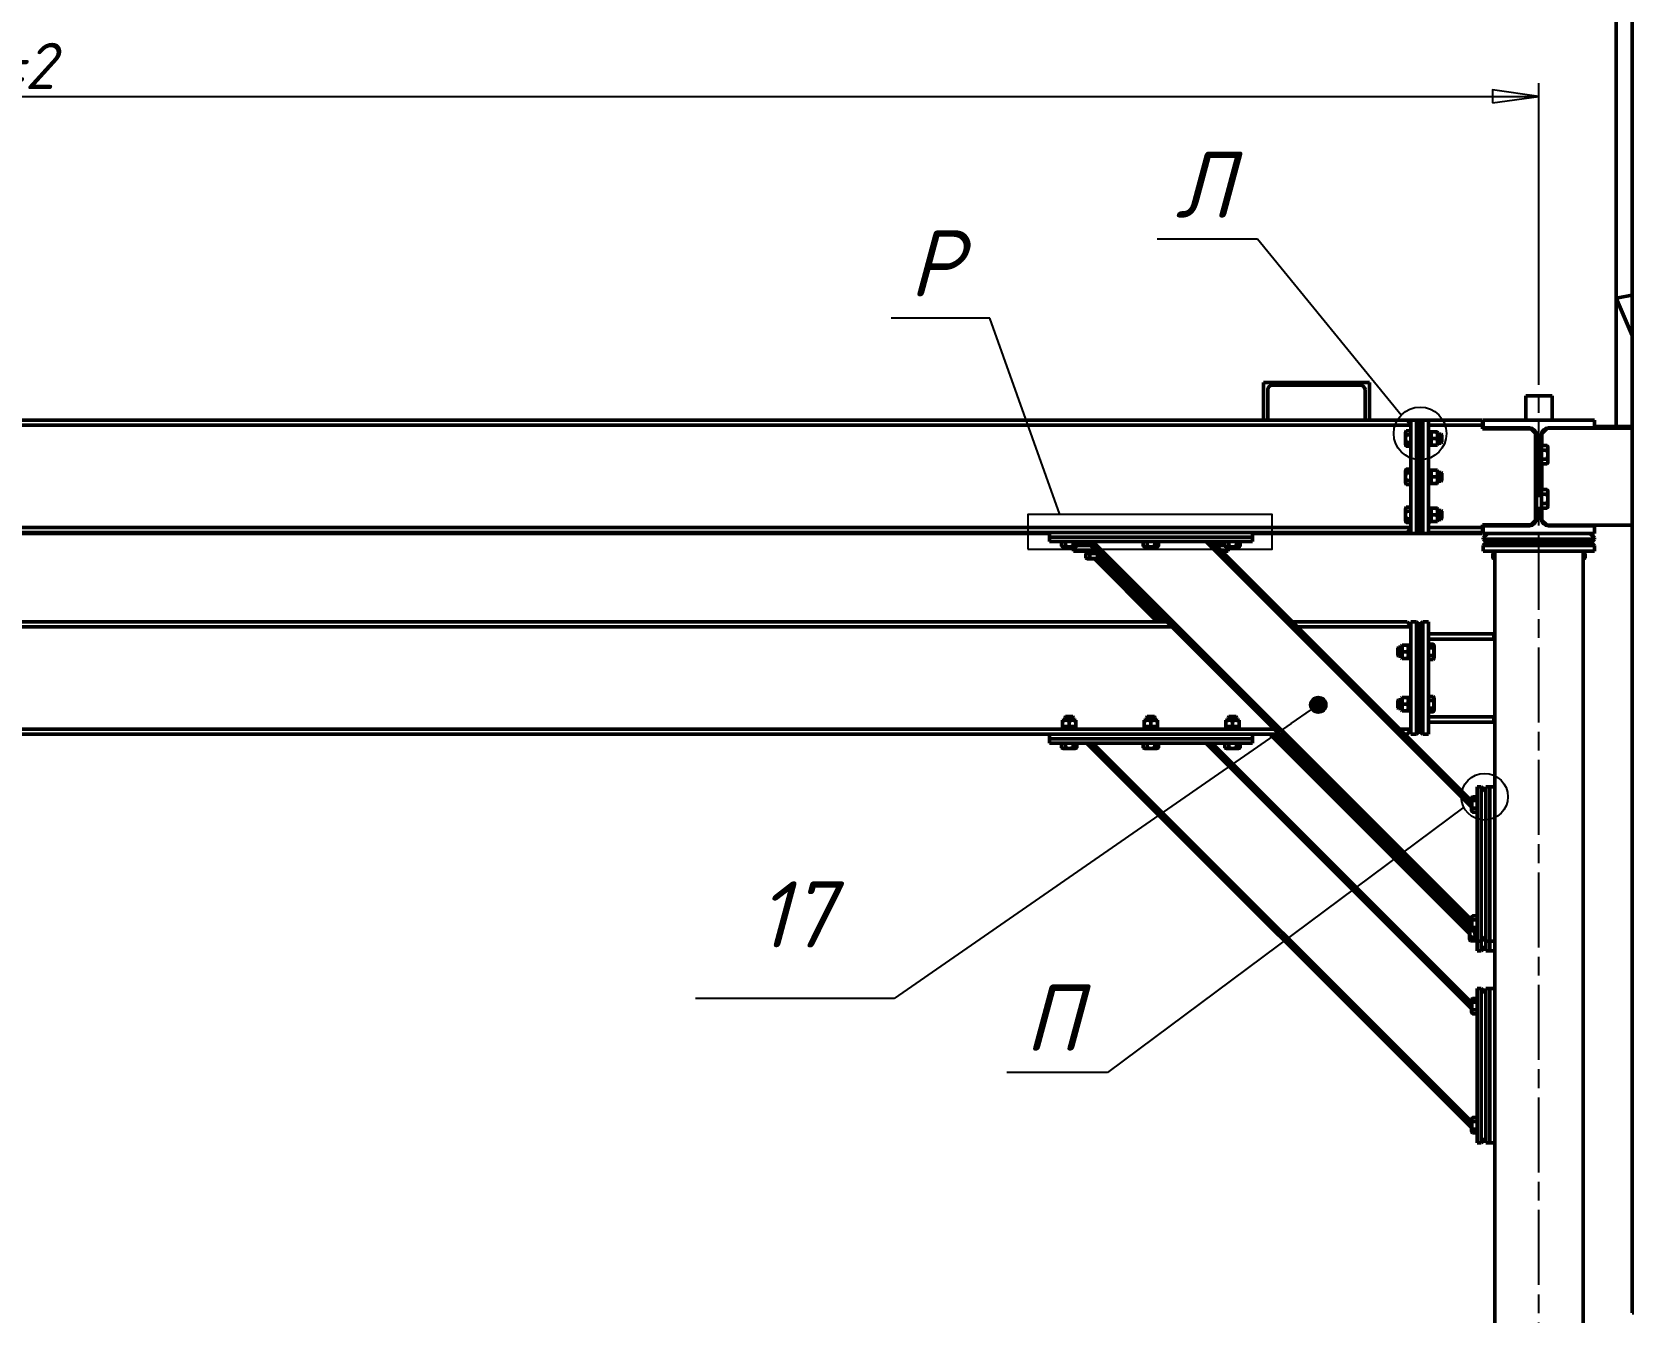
# Model space of a CAD drawing. Header units: millimetres. Extents: x 0 to 25230, y 0 to 17820.
# Drawn here: x 19446 to 23073, y 13429 to 16332 of the extents above; entities that cross this region are included whole.
import ezdxf

# ---------------------------------------------------------------- set-up
doc = ezdxf.new("R2010")
doc.units = ezdxf.units.MM
doc.header["$LTSCALE"] = 30
doc.linetypes.add('CHAIN', pattern=[0.7087, 0.4724, -0.0591, 0.1181, -0.0591])
for name, color, linetype, lineweight in [('Видимый контур (ГОСТ)', 7, 'Continuous', 50), ('Граница выносного элемента (ГОСТ)', 7, 'Continuous', 25), ('Обозначение (ГОСТ)', 7, 'Continuous', 25), ('Осевая линия (ГОСТ)', 7, 'Continuous', 25), ('Размер (ГОСТ)', 7, 'Continuous', 25)]:
    doc.layers.add(name, color=color, linetype=linetype, lineweight=lineweight)
doc.styles.add('Обычный текст (ГОСТ)', font='GOST Common Italic.ttf')
doc.styles.add('Увеличенный текст (ГОСТ)', font='GOST Common Italic.ttf')
doc.dimstyles.new('Обычный (ГОСТ)', dxfattribs={"dimscale": 30, "dimtxt": 3.5, "dimasz": 3.5, "dimexe": 1, "dimexo": 0, "dimgap": 0.5, "dimtad": 1, "dimrnd": 1e-08, "dimtxsty": 'Обычный текст (ГОСТ)', "dimblk": 'Filled-1', "dimcen": 0.09, "dimdle": 15, "dimclrd": 256, "dimclre": 256, "dimclrt": 256, "dimazin": 2, "dimtfac": 0.714286, "dimtdec": 3, "dimtmove": 0, "dimatfit": 3, "dimfxl": 1, "dimtolj": 1, "dimlwd": 25, "dimlwe": 25, "dimarcsym": 0})

# ---------------------------------------------------------------- blocks, each defined once
blk = doc.blocks.new('Filled-1')
at = {"color": 0}
for p, q in [((0, 0), (-1, 0.143)), ((-1, 0.143), (-1, -0.143)), ((-1, 0), (0, 0)), ((-1, -0.143), (0, 0))]:
    blk.add_line(p, q, dxfattribs=at)
at = {"color": 0, "flags": 128}
blk.add_lwpolyline([(-1, -0.143), (0, 0), (-1, 0.143), (-1, -0.143)], dxfattribs=at)
at = {"color": 0}
blk.add_solid([(-1, -0.143), (0, 0), (-1, 0.143), (-1, -0.143)], dxfattribs=at)
blk = doc.blocks.new('*D159')
at = {"layer": 'Defpoints', "color": 0, "linetype": 'Continuous', "transparency": 16777216}
for p in [(13834.5, 16537.9), (23814.8, 16537.9), (23669.8, 11252.4)]:
    blk.add_point(p, dxfattribs=at)
at = {"layer": 'Размер (ГОСТ)', "linetype": 'Continuous', "lineweight": 25, "transparency": 16777216}
for p, q in [((23814.8, 16537.9), (13804.5, 16537.9)), ((13834.5, 11357.4), (13834.5, 16432.9)), ((23669.8, 11252.4), (13804.5, 11252.4))]:
    blk.add_line(p, q, dxfattribs=at)
at = {"layer": 'Размер (ГОСТ)', "linetype": 'Continuous', "lineweight": 25, "transparency": 16777216, "xscale": 105, "yscale": 105, "zscale": 105}
for p, rotation in [((13834.5, 16537.9), 90), ((13834.5, 11252.4), 270)]:
    blk.add_blockref('Filled-1', p, dxfattribs=dict(at, rotation=rotation))
at = {"layer": 'Размер (ГОСТ)', "linetype": 'Continuous', "lineweight": 25, "transparency": 16777216, "insert": (13714.5, 13746.8), "char_height": 105, "attachment_point": 1, "rotation": 90, "style": 'Обычный текст (ГОСТ)'}
blk.add_mtext('\\A1;5286', dxfattribs=at)
blk = doc.blocks.new('2dDetail4')
at = {"layer": 'Граница выносного элемента (ГОСТ)'}
for p, q in [((756.32, 485.84), (729.41, 465.81)), ((729.41, 465.81), (721.81, 465.81))]:
    blk.add_line(p, q, dxfattribs=at)
blk.add_circle((757.89, 486.63), 1.76, dxfattribs=at)
at = {"layer": 'Граница выносного элемента (ГОСТ)', "insert": (723.18, 467.43), "char_height": 5, "attachment_point": 7, "style": 'Увеличенный текст (ГОСТ)'}
blk.add_mtext('П', dxfattribs=at)
blk = doc.blocks.new('2dDetail5')
at = {"layer": 'Граница выносного элемента (ГОСТ)'}
for p, q in [((720.53, 522.79), (713.09, 522.79)), ((725.83, 507.94), (720.53, 522.79))]:
    blk.add_line(p, q, dxfattribs=at)
at = {"layer": 'Граница выносного элемента (ГОСТ)', "flags": 128}
blk.add_lwpolyline([(723.4, 505.34), (741.86, 505.34), (741.86, 507.94), (723.4, 507.94), (723.4, 505.34)], dxfattribs=at)
at = {"layer": 'Граница выносного элемента (ГОСТ)', "insert": (714.46, 524.41), "char_height": 5, "attachment_point": 7, "style": 'Увеличенный текст (ГОСТ)'}
blk.add_mtext('Р', dxfattribs=at)
blk = doc.blocks.new('2dDetail6')
at = {"layer": 'Граница выносного элемента (ГОСТ)'}
for p, q in [((740.75, 528.74), (733.16, 528.74)), ((751.58, 515.45), (740.75, 528.74))]:
    blk.add_line(p, q, dxfattribs=at)
blk.add_circle((753.02, 514.07), 1.99, dxfattribs=at)
at = {"layer": 'Граница выносного элемента (ГОСТ)', "insert": (734.53, 530.37), "char_height": 5, "attachment_point": 7, "style": 'Увеличенный текст (ГОСТ)'}
blk.add_mtext('Л', dxfattribs=at)
blk = doc.blocks.new('*D169')
at = {"layer": 'Defpoints', "color": 0, "linetype": 'Continuous', "transparency": 16777216}
for p in [(22859.8, 16186), (15759.8, 15597.2), (22859.8, 15584.6)]:
    blk.add_point(p, dxfattribs=at)
at = {"layer": 'Размер (ГОСТ)', "linetype": 'Continuous', "lineweight": 25, "transparency": 16777216}
for p, q in [((15759.8, 15597.2), (15759.8, 16216)), ((22859.8, 15584.6), (22859.8, 16216)), ((15864.8, 16186), (22754.8, 16186))]:
    blk.add_line(p, q, dxfattribs=at)
at = {"layer": 'Размер (ГОСТ)', "linetype": 'Continuous', "lineweight": 25, "transparency": 16777216, "xscale": 105, "yscale": 105, "zscale": 105, "rotation": 180}
blk.add_blockref('Filled-1', (15759.8, 16186), dxfattribs=at)
at = {"layer": 'Размер (ГОСТ)', "linetype": 'Continuous', "lineweight": 25, "transparency": 16777216, "xscale": 105, "yscale": 105, "zscale": 105}
blk.add_blockref('Filled-1', (22859.8, 16186), dxfattribs=at)
at = {"layer": 'Размер (ГОСТ)', "linetype": 'Continuous', "lineweight": 25, "transparency": 16777216, "insert": (19103.8, 16307.4), "char_height": 105, "attachment_point": 1, "style": 'Обычный текст (ГОСТ)'}
blk.add_mtext('\\A1;\\fGOST Common|b0|i1;7100±2', dxfattribs=at)
blk = doc.blocks.new('Номера позиций24')
at = {"layer": 'Обозначение (ГОСТ)'}
h = blk.add_hatch(color=256, dxfattribs=at)
edge = h.paths.add_edge_path(flags=0)
edge.add_arc((745.33, 493.57), 0.625, 0, 360)
for p, q in [((743.28, 492.15), (744.82, 493.22)), ((743.28, 492.15), (713.31, 471.4)), ((713.31, 471.4), (698.31, 471.4))]:
    blk.add_line(p, q, dxfattribs=at)
blk.add_circle((745.33, 493.57), 0.625, dxfattribs=at)
at = {"layer": 'Обозначение (ГОСТ)', "insert": (705.81, 477.74), "char_height": 5, "attachment_point": 5, "style": 'Увеличенный текст (ГОСТ)'}
blk.add_mtext('17', dxfattribs=at)

msp = doc.modelspace()

# ---------------------------------------------------------------- linework, layer by layer
at = {"layer": 'Видимый контур (ГОСТ)'}
for p, q in [((23034.839, 16537.936), (23034.839, 15728.328)), ((23070.839, 13428.936), (23070.839, 16537.936)), ((23034.839, 15728.328), (23039.339, 15729.252)), ((23039.339, 15729.252), (23034.839, 15728.328)), ((23034.839, 15437.936), (23034.839, 15728.328)), ((23034.839, 15728.328), (23070.839, 15644.33)), ((23070.339, 15735.615), (23039.339, 15729.252)), ((23039.339, 15729.252), (23070.339, 15735.615)), ((23070.339, 15735.615), (23070.839, 15735.718)), ((23070.839, 15735.718), (23070.339, 15735.615)), ((22235.839, 15537.436), (22235.839, 15452.436)), ((22475.839, 15537.436), (22235.839, 15537.436)), ((22256.339, 15531.836), (22455.339, 15531.836)), ((22475.839, 15452.436), (22475.839, 15537.436)), ((22245.839, 15453.436), (22245.839, 15521.336)), ((22465.839, 15521.336), (22465.839, 15453.436)), ((22829.839, 15507.436), (22889.839, 15507.436)), ((22829.839, 15452.436), (22829.839, 15507.436)), ((22889.839, 15507.436), (22889.839, 15452.436)), ((22561.448, 15452.436), (16058.23, 15452.436)), ((22569.839, 15452.436), (22561.448, 15452.436)), ((22561.448, 15452.436), (22569.839, 15442.436)), ((22582.839, 15452.436), (22569.839, 15452.436)), ((22569.839, 15195.436), (22569.839, 15452.436)), ((22596.839, 15452.436), (22582.839, 15452.436)), ((22589.839, 15445.436), (22582.839, 15452.436)), ((22582.839, 15452.436), (22582.839, 15195.436)), ((22589.839, 15445.436), (22596.839, 15452.436)), ((22596.839, 15195.436), (22596.839, 15452.436)), ((22596.839, 15452.436), (22609.839, 15452.436)), ((22609.839, 15452.436), (22731.839, 15452.436)), ((22609.839, 15452.436), (22609.839, 15440.936)), ((22609.839, 15452.436), (22609.839, 15195.436)), ((22731.839, 15440.936), (22731.839, 15452.436)), ((22733.839, 15452.436), (22985.839, 15452.436)), ((22733.839, 15434.936), (22733.839, 15452.436)), ((22889.839, 15452.436), (22829.839, 15452.436)), ((22985.839, 15452.436), (22985.839, 15434.936)), ((22569.839, 15440.936), (16049.839, 15440.936)), ((22557.339, 15424.686), (22559.112, 15427.757)), ((22557.339, 15396.186), (22557.339, 15424.686)), ((22559.112, 15427.757), (22569.839, 15427.757)), ((22559.112, 15419.096), (22569.839, 15419.096)), ((22569.839, 15440.936), (22569.839, 15442.436)), ((22589.839, 15445.436), (22589.839, 15202.436)), ((22589.839, 15202.436), (22589.839, 15445.436)), ((22609.839, 15440.936), (22731.839, 15440.936)), ((22612.092, 15425.686), (22609.839, 15425.686)), ((22614.839, 15395.186), (22614.839, 15425.653)), ((22614.839, 15423.936), (22615.705, 15425.436)), ((22615.705, 15425.436), (22617.045, 15425.436)), ((22617.045, 15425.436), (22628.634, 15425.436)), ((22628.634, 15425.436), (22629.973, 15425.436)), ((22630.839, 15423.936), (22629.973, 15425.436)), ((22630.839, 15396.936), (22630.839, 15423.936)), ((22630.839, 15420.436), (22638.173, 15420.436)), ((22638.173, 15400.436), (22638.173, 15420.436)), ((22639.839, 15418.769), (22638.173, 15420.436)), ((22639.839, 15418.769), (22639.839, 15402.103)), ((22731.839, 15432.936), (22731.839, 15440.936)), ((22731.839, 15434.936), (22733.839, 15434.936)), ((22731.839, 15432.936), (22842.339, 15432.936)), ((22838.339, 15434.936), (22733.839, 15434.936)), ((22793.839, 15434.936), (22793.839, 15432.936)), ((22844.339, 15432.936), (22842.339, 15432.936)), ((22852.339, 15422.936), (22842.339, 15432.936)), ((22852.339, 15424.936), (22844.339, 15432.936)), ((22852.339, 15424.936), (22852.339, 15422.936)), ((22852.339, 15422.936), (22852.339, 15224.936)), ((22854.339, 15228.936), (22854.339, 15418.936)), ((22865.339, 15418.936), (22865.339, 15228.936)), ((22878.339, 15433.936), (22866.339, 15421.936)), ((22866.339, 15394.721), (22866.339, 15421.936)), ((22878.339, 15433.936), (23070.839, 15433.936)), ((22985.839, 15434.936), (22881.339, 15434.936)), ((22985.839, 15437.936), (23070.839, 15437.936)), ((22985.839, 15433.936), (22985.839, 15434.936)), ((22557.339, 15396.186), (22559.112, 15393.116)), ((22559.112, 15401.776), (22569.839, 15401.776)), ((22559.112, 15393.116), (22569.839, 15393.116)), ((22614.839, 15395.186), (22609.839, 15395.186)), ((22614.839, 15396.936), (22615.705, 15395.436)), ((22617.045, 15395.436), (22615.705, 15395.436)), ((22617.045, 15410.436), (22628.634, 15410.436)), ((22617.045, 15395.436), (22628.634, 15395.436)), ((22629.973, 15395.436), (22628.634, 15395.436)), ((22630.839, 15396.936), (22629.973, 15395.436)), ((22630.839, 15400.436), (22638.173, 15400.436)), ((22639.839, 15402.103), (22638.173, 15400.436)), ((22854.339, 15385.936), (22852.339, 15385.936)), ((22878.212, 15394.721), (22865.339, 15394.721)), ((22878.212, 15384.328), (22865.339, 15384.328)), ((22880.339, 15391.036), (22878.212, 15394.721)), ((22880.339, 15391.036), (22880.339, 15356.836)), ((22557.339, 15338.186), (22559.112, 15341.257)), ((22559.112, 15341.257), (22569.839, 15341.257)), ((22854.339, 15361.936), (22852.339, 15361.936)), ((22878.212, 15363.544), (22865.339, 15363.544)), ((22878.212, 15353.151), (22865.339, 15353.151)), ((22866.339, 15294.721), (22866.339, 15353.151)), ((22880.339, 15356.836), (22878.212, 15353.151)), ((22557.339, 15309.686), (22557.339, 15338.186)), ((22557.339, 15309.686), (22559.112, 15306.616)), ((22559.112, 15332.596), (22569.839, 15332.596)), ((22559.112, 15315.276), (22569.839, 15315.276)), ((22559.112, 15306.616), (22569.839, 15306.616)), ((22612.092, 15339.186), (22609.839, 15339.186)), ((22614.839, 15308.686), (22609.839, 15308.686)), ((22614.839, 15308.686), (22614.839, 15339.153)), ((22614.839, 15337.436), (22615.705, 15338.936)), ((22614.839, 15310.436), (22615.705, 15308.936)), ((22615.705, 15338.936), (22617.045, 15338.936)), ((22617.045, 15308.936), (22615.705, 15308.936)), ((22617.045, 15338.936), (22628.634, 15338.936)), ((22617.045, 15323.936), (22628.634, 15323.936)), ((22617.045, 15308.936), (22628.634, 15308.936)), ((22628.634, 15338.936), (22629.973, 15338.936)), ((22629.973, 15308.936), (22628.634, 15308.936)), ((22630.839, 15337.436), (22629.973, 15338.936)), ((22630.839, 15310.436), (22629.973, 15308.936)), ((22630.839, 15310.436), (22630.839, 15337.436)), ((22630.839, 15333.936), (22638.173, 15333.936)), ((22630.839, 15313.936), (22638.173, 15313.936)), ((22638.173, 15313.936), (22638.173, 15333.936)), ((22639.839, 15332.269), (22638.173, 15333.936)), ((22639.839, 15315.603), (22638.173, 15313.936)), ((22639.839, 15332.269), (22639.839, 15315.603)), ((22854.339, 15285.936), (22852.339, 15285.936)), ((22878.212, 15294.721), (22865.339, 15294.721)), ((22878.212, 15284.328), (22865.339, 15284.328)), ((22880.339, 15291.036), (22878.212, 15294.721)), ((22880.339, 15291.036), (22880.339, 15256.836)), ((22557.339, 15251.686), (22559.112, 15254.757)), ((22557.339, 15223.186), (22557.339, 15251.686)), ((22559.112, 15254.757), (22569.839, 15254.757)), ((22559.112, 15246.096), (22569.839, 15246.096)), ((22612.092, 15252.686), (22609.839, 15252.686)), ((22614.839, 15222.186), (22614.839, 15252.653)), ((22614.839, 15250.936), (22615.705, 15252.436)), ((22615.705, 15252.436), (22617.045, 15252.436)), ((22617.045, 15252.436), (22628.634, 15252.436)), ((22617.045, 15237.436), (22628.634, 15237.436)), ((22628.634, 15252.436), (22629.973, 15252.436)), ((22630.839, 15250.936), (22629.973, 15252.436)), ((22630.839, 15223.936), (22630.839, 15250.936)), ((22630.839, 15247.436), (22638.173, 15247.436)), ((22638.173, 15227.436), (22638.173, 15247.436)), ((22639.839, 15245.769), (22638.173, 15247.436)), ((22639.839, 15245.769), (22639.839, 15229.103)), ((22854.339, 15261.936), (22852.339, 15261.936)), ((22878.212, 15263.544), (22865.339, 15263.544)), ((22878.212, 15253.151), (22865.339, 15253.151)), ((22866.339, 15225.936), (22866.339, 15253.151)), ((22880.339, 15256.836), (22878.212, 15253.151)), ((22569.839, 15208.936), (16049.839, 15208.936)), ((22561.448, 15197.436), (16058.23, 15197.436)), ((21750.839, 15195.436), (16433.839, 15195.436)), ((21750.839, 15197.436), (21750.839, 15187.436)), ((22210.839, 15187.436), (22210.839, 15197.436)), ((22569.839, 15195.436), (22210.839, 15195.436)), ((22557.339, 15223.186), (22559.112, 15220.116)), ((22559.112, 15228.776), (22569.839, 15228.776)), ((22559.112, 15220.116), (22569.839, 15220.116)), ((22569.839, 15207.436), (22561.448, 15197.436)), ((22569.839, 15207.436), (22569.839, 15208.936)), ((22582.839, 15195.436), (22569.839, 15195.436)), ((22589.839, 15202.436), (22582.839, 15195.436)), ((22596.839, 15195.436), (22582.839, 15195.436)), ((22596.839, 15195.436), (22589.839, 15202.436)), ((22596.839, 15195.436), (22609.839, 15195.436)), ((22614.839, 15222.186), (22609.839, 15222.186)), ((22609.839, 15208.936), (22731.839, 15208.936)), ((22609.839, 15208.936), (22609.839, 15197.436)), ((22609.839, 15197.436), (22731.839, 15197.436)), ((22711.839, 15195.436), (22609.839, 15195.436)), ((22614.839, 15223.936), (22615.705, 15222.436)), ((22617.045, 15222.436), (22615.705, 15222.436)), ((22617.045, 15222.436), (22628.634, 15222.436)), ((22629.973, 15222.436), (22628.634, 15222.436)), ((22630.839, 15223.936), (22629.973, 15222.436)), ((22630.839, 15227.436), (22638.173, 15227.436)), ((22639.839, 15229.103), (22638.173, 15227.436)), ((22711.839, 15197.436), (22711.839, 15195.436)), ((22724.839, 15195.436), (22711.839, 15195.436)), ((22726.839, 15197.436), (22724.839, 15195.436)), ((22724.839, 15195.436), (22731.839, 15195.436)), ((22731.839, 15214.936), (22842.339, 15214.936)), ((22731.839, 15208.936), (22731.839, 15214.936)), ((22733.839, 15212.936), (22731.839, 15212.936)), ((22731.839, 15197.436), (22731.839, 15208.936)), ((22731.839, 15195.436), (22731.839, 15197.436)), ((22733.839, 15212.936), (22838.339, 15212.936)), ((22733.839, 15195.436), (22733.839, 15212.936)), ((22985.839, 15195.436), (22733.839, 15195.436)), ((22733.839, 15185.436), (22743.839, 15195.436)), ((22793.839, 15214.936), (22793.839, 15212.936)), ((22842.339, 15214.936), (22844.339, 15216.936)), ((22842.339, 15214.936), (22844.339, 15214.936)), ((22844.339, 15216.936), (22852.339, 15224.936)), ((22844.339, 15214.936), (22852.339, 15222.936)), ((22852.339, 15224.936), (22852.339, 15222.936)), ((22866.339, 15225.936), (22878.339, 15213.936)), ((22878.339, 15213.936), (23070.839, 15213.936)), ((22881.339, 15212.936), (22985.839, 15212.936)), ((22975.839, 15195.436), (22985.839, 15185.436)), ((22985.839, 15212.936), (22985.839, 15195.436)), ((21750.839, 15187.436), (22210.839, 15187.436)), ((21750.839, 15187.436), (21750.839, 15177.436)), ((22210.839, 15177.436), (21750.839, 15177.436)), ((21778.519, 15166.709), (21778.519, 15177.436)), ((21781.589, 15164.936), (21778.519, 15166.709)), ((21810.089, 15164.936), (21781.589, 15164.936)), ((21787.179, 15166.709), (21787.179, 15177.436)), ((21804.5, 15166.709), (21804.5, 15177.436)), ((21805.839, 15164.936), (21805.839, 15155.436)), ((21810.089, 15164.936), (21813.16, 15166.709)), ((21813.16, 15166.709), (21813.16, 15177.436)), ((21837.956, 15175.436), (21813.16, 15175.436)), ((21813.16, 15168.436), (21844.956, 15168.436)), ((22707.339, 14306.053), (21835.956, 15177.436)), ((22707.339, 14318.78), (21848.684, 15177.436)), ((21963.519, 15166.709), (21963.519, 15177.436)), ((21966.589, 15164.936), (21963.519, 15166.709)), ((21995.089, 15164.936), (21966.589, 15164.936)), ((21972.179, 15166.709), (21972.179, 15177.436)), ((21989.5, 15166.709), (21989.5, 15177.436)), ((21995.089, 15164.936), (21998.16, 15166.709)), ((21998.16, 15166.709), (21998.16, 15177.436)), ((22707.339, 14576.167), (22106.071, 15177.436)), ((22707.339, 14588.895), (22118.799, 15177.436)), ((22148.519, 15175.436), (22120.799, 15175.436)), ((22127.799, 15168.436), (22148.519, 15168.436)), ((22148.519, 15166.709), (22148.519, 15177.436)), ((22151.589, 15164.936), (22148.519, 15166.709)), ((22180.089, 15164.936), (22151.589, 15164.936)), ((22155.839, 15164.936), (22155.839, 15155.436)), ((22157.179, 15166.709), (22157.179, 15177.436)), ((22174.5, 15166.709), (22174.5, 15177.436)), ((22180.089, 15164.936), (22183.16, 15166.709)), ((22183.16, 15166.709), (22183.16, 15177.436)), ((22210.839, 15187.436), (22210.839, 15177.436)), ((22733.839, 15185.436), (22733.839, 15182.436)), ((22985.839, 15182.436), (22733.839, 15182.436)), ((22740.839, 15175.436), (22733.839, 15182.436)), ((22740.839, 15175.436), (22733.839, 15168.436)), ((22733.839, 15168.436), (22985.839, 15168.436)), ((22733.839, 15155.436), (22733.839, 15168.436)), ((22740.839, 15175.436), (22978.839, 15175.436)), ((22978.839, 15175.436), (22740.839, 15175.436)), ((22978.839, 15175.436), (22985.839, 15182.436)), ((22978.839, 15175.436), (22985.839, 15168.436)), ((22985.839, 15185.436), (22985.839, 15182.436)), ((22985.839, 15155.436), (22985.839, 15168.436)), ((21857.956, 15155.436), (21805.839, 15155.436)), ((21833.519, 15139.709), (21833.519, 15150.436)), ((21833.519, 15150.436), (21836.474, 15150.436)), ((21836.589, 15137.936), (21833.519, 15139.709)), ((21835.589, 15155.436), (21835.589, 15150.436)), ((21839.224, 15150.436), (21836.474, 15150.436)), ((21865.089, 15137.936), (21836.589, 15137.936)), ((21839.224, 15150.436), (21842.179, 15150.436)), ((21842.179, 15150.436), (21848.089, 15150.436)), ((21842.179, 15139.709), (21842.179, 15150.436)), ((21853.589, 15150.436), (21848.089, 15150.436)), ((21995.956, 14995.436), (21853.456, 15137.936)), ((21853.589, 15150.436), (21859.5, 15150.436)), ((21859.5, 15150.436), (21862.455, 15150.436)), ((21859.5, 15139.709), (21859.5, 15150.436)), ((21862.956, 15150.436), (21862.455, 15150.436)), ((21865.089, 15137.936), (21868.16, 15139.709)), ((22008.684, 14995.436), (21865.783, 15138.337)), ((21868.16, 15139.709), (21868.16, 15145.232)), ((22155.839, 15155.436), (22140.799, 15155.436)), ((22733.839, 15155.436), (22985.839, 15155.436)), ((22755.019, 15139.709), (22755.019, 15150.436)), ((22755.019, 15150.436), (22757.974, 15150.436)), ((22758.089, 15137.936), (22755.019, 15139.709)), ((22757.089, 15155.436), (22757.089, 15150.436)), ((22759.839, 15150.436), (22757.974, 15150.436)), ((22759.839, 15137.936), (22758.089, 15137.936)), ((22759.839, 11272.436), (22759.839, 15155.436)), ((22959.839, 11272.436), (22959.839, 15155.436)), ((22961.705, 15150.436), (22959.839, 15150.436)), ((22961.589, 15137.936), (22959.839, 15137.936)), ((22961.589, 15137.936), (22964.66, 15139.709)), ((22961.705, 15150.436), (22964.66, 15150.436)), ((22962.589, 15152.689), (22962.589, 15150.436)), ((22964.66, 15139.709), (22964.66, 15150.436)), ((22029.456, 14983.936), (16189.96, 14983.936)), ((22017.956, 14995.436), (16199.902, 14995.436)), ((22561.448, 14995.436), (22300.799, 14995.436)), ((22569.839, 14983.936), (22312.299, 14983.936)), ((22561.448, 14995.436), (22569.839, 14985.436)), ((22582.839, 14995.436), (22569.839, 14995.436)), ((22569.839, 14740.436), (22569.839, 14995.436)), ((22582.839, 14995.436), (22582.839, 14740.436)), ((22589.839, 14988.436), (22582.839, 14995.436)), ((22589.839, 14988.436), (22596.839, 14995.436)), ((22589.839, 14988.436), (22589.839, 14747.436)), ((22589.839, 14747.436), (22589.839, 14988.436)), ((22596.839, 14740.436), (22596.839, 14995.436)), ((22596.839, 14995.436), (22609.839, 14995.436)), ((22609.839, 14995.436), (22609.839, 14740.436)), ((22548.839, 14940.936), (22549.705, 14942.436)), ((22549.705, 14942.436), (22551.045, 14942.436)), ((22551.045, 14942.436), (22562.634, 14942.436)), ((22562.634, 14942.436), (22563.973, 14942.436)), ((22564.839, 14940.936), (22563.973, 14942.436)), ((22564.839, 14942.664), (22564.839, 14942.686)), ((22567.092, 14942.686), (22564.839, 14942.686)), ((22564.839, 14942.423), (22564.839, 14942.664)), ((22564.839, 14912.186), (22564.839, 14942.423)), ((22609.839, 14967.936), (22757.839, 14967.936)), ((22609.839, 14967.936), (22609.839, 14955.936)), ((22609.839, 14955.936), (22757.839, 14955.936)), ((22620.567, 14944.757), (22609.839, 14944.757)), ((22622.339, 14941.686), (22620.567, 14944.757)), ((22622.339, 14941.686), (22622.339, 14913.186)), ((22757.839, 14967.936), (22759.839, 14967.936)), ((22757.839, 14955.936), (22757.839, 14967.936)), ((22759.839, 14955.936), (22757.839, 14955.936)), ((22539.839, 14935.769), (22541.506, 14937.436)), ((22539.839, 14919.103), (22539.839, 14935.769)), ((22539.839, 14919.103), (22541.506, 14917.436)), ((22541.506, 14937.436), (22541.506, 14917.436)), ((22548.839, 14937.436), (22541.506, 14937.436)), ((22548.839, 14917.436), (22541.506, 14917.436)), ((22548.839, 14940.936), (22548.839, 14913.936)), ((22548.839, 14913.936), (22549.705, 14912.436)), ((22551.045, 14912.436), (22549.705, 14912.436)), ((22551.045, 14927.436), (22562.634, 14927.436)), ((22551.045, 14912.436), (22562.634, 14912.436)), ((22563.973, 14912.436), (22562.634, 14912.436)), ((22564.839, 14913.936), (22563.973, 14912.436)), ((22569.839, 14912.186), (22564.839, 14912.186)), ((22620.567, 14936.096), (22609.839, 14936.096)), ((22620.567, 14918.776), (22609.839, 14918.776)), ((22620.567, 14910.116), (22609.839, 14910.116)), ((22622.339, 14913.186), (22620.567, 14910.116)), ((22539.839, 14816.769), (22541.506, 14818.436)), ((22539.839, 14800.103), (22539.839, 14816.769)), ((22539.839, 14800.103), (22541.506, 14798.436)), ((22541.506, 14818.436), (22541.506, 14798.436)), ((22548.839, 14818.436), (22541.506, 14818.436)), ((22548.839, 14798.436), (22541.506, 14798.436)), ((22548.839, 14821.936), (22549.705, 14823.436)), ((22548.839, 14821.936), (22548.839, 14794.936)), ((22549.705, 14823.436), (22551.045, 14823.436)), ((22551.045, 14823.436), (22562.634, 14823.436)), ((22551.045, 14808.436), (22562.634, 14808.436)), ((22562.634, 14823.436), (22563.973, 14823.436)), ((22564.839, 14821.936), (22563.973, 14823.436)), ((22564.839, 14823.664), (22564.839, 14823.686)), ((22567.092, 14823.686), (22564.839, 14823.686)), ((22564.839, 14823.423), (22564.839, 14823.664)), ((22564.839, 14793.186), (22564.839, 14823.423)), ((22620.567, 14825.757), (22609.839, 14825.757)), ((22620.567, 14817.096), (22609.839, 14817.096)), ((22620.567, 14799.776), (22609.839, 14799.776)), ((22622.339, 14822.686), (22620.567, 14825.757)), ((22622.339, 14822.686), (22622.339, 14794.186)), ((21782.339, 14772.936), (21780.839, 14772.07)), ((21780.839, 14770.73), (21780.839, 14772.07)), ((21780.839, 14770.73), (21780.839, 14759.142)), ((21809.339, 14772.936), (21782.339, 14772.936)), ((21787.506, 14780.436), (21785.839, 14778.769)), ((21805.839, 14778.769), (21785.839, 14778.769)), ((21785.839, 14772.936), (21785.839, 14778.769)), ((21787.506, 14780.436), (21804.173, 14780.436)), ((21795.839, 14770.73), (21795.839, 14759.142)), ((21804.173, 14780.436), (21805.839, 14778.769)), ((21805.839, 14772.936), (21805.839, 14778.769)), ((21809.339, 14772.936), (21810.839, 14772.07)), ((21810.839, 14772.07), (21810.839, 14770.73)), ((21810.839, 14770.73), (21810.839, 14759.142)), ((21967.339, 14772.936), (21965.839, 14772.07)), ((21965.839, 14770.73), (21965.839, 14772.07)), ((21965.839, 14770.73), (21965.839, 14759.142)), ((21994.339, 14772.936), (21967.339, 14772.936)), ((21972.506, 14780.436), (21970.839, 14778.769)), ((21990.839, 14778.769), (21970.839, 14778.769)), ((21970.839, 14772.936), (21970.839, 14778.769)), ((21972.506, 14780.436), (21989.173, 14780.436)), ((21980.839, 14770.73), (21980.839, 14759.142)), ((21989.173, 14780.436), (21990.839, 14778.769)), ((21990.839, 14772.936), (21990.839, 14778.769)), ((21994.339, 14772.936), (21995.839, 14772.07)), ((21995.839, 14772.07), (21995.839, 14770.73)), ((21995.839, 14770.73), (21995.839, 14759.142)), ((22152.339, 14772.936), (22150.839, 14772.07)), ((22150.839, 14770.73), (22150.839, 14772.07)), ((22150.839, 14770.73), (22150.839, 14759.142)), ((22179.339, 14772.936), (22152.339, 14772.936)), ((22157.506, 14780.436), (22155.839, 14778.769)), ((22175.839, 14778.769), (22155.839, 14778.769)), ((22155.839, 14772.936), (22155.839, 14778.769)), ((22157.506, 14780.436), (22174.173, 14780.436)), ((22165.839, 14770.73), (22165.839, 14759.142)), ((22174.173, 14780.436), (22175.839, 14778.769)), ((22175.839, 14772.936), (22175.839, 14778.769)), ((22179.339, 14772.936), (22180.839, 14772.07)), ((22180.839, 14772.07), (22180.839, 14770.73)), ((22180.839, 14770.73), (22180.839, 14759.142)), ((22548.839, 14794.936), (22549.705, 14793.436)), ((22551.045, 14793.436), (22549.705, 14793.436)), ((22551.045, 14793.436), (22562.634, 14793.436)), ((22563.973, 14793.436), (22562.634, 14793.436)), ((22564.839, 14794.936), (22563.973, 14793.436)), ((22569.839, 14793.186), (22564.839, 14793.186)), ((22620.567, 14791.116), (22609.839, 14791.116)), ((22609.839, 14779.936), (22757.839, 14779.936)), ((22609.839, 14779.936), (22609.839, 14767.936)), ((22609.839, 14767.936), (22757.839, 14767.936)), ((22622.339, 14794.186), (22620.567, 14791.116)), ((22757.839, 14767.936), (22757.839, 14779.936)), ((22757.839, 14779.936), (22759.839, 14779.936)), ((22759.839, 14767.936), (22757.839, 14767.936)), ((22261.456, 14751.936), (16049.839, 14751.936)), ((22272.956, 14740.436), (16058.23, 14740.436)), ((21750.839, 14740.436), (21750.839, 14730.436)), ((21750.839, 14730.436), (22210.839, 14730.436)), ((21750.839, 14730.436), (21750.839, 14720.436)), ((21780.589, 14756.936), (21810.826, 14756.936)), ((21780.589, 14751.936), (21780.589, 14756.936)), ((21780.839, 14757.802), (21780.839, 14759.142)), ((21782.339, 14756.936), (21780.839, 14757.802)), ((21809.339, 14756.936), (21810.839, 14757.802)), ((21810.826, 14756.936), (21811.067, 14756.936)), ((21810.839, 14759.142), (21810.839, 14757.802)), ((21811.067, 14756.936), (21811.089, 14756.936)), ((21811.089, 14754.683), (21811.089, 14756.936)), ((21965.589, 14756.936), (21995.826, 14756.936)), ((21965.589, 14751.936), (21965.589, 14756.936)), ((21965.839, 14757.802), (21965.839, 14759.142)), ((21967.339, 14756.936), (21965.839, 14757.802)), ((21994.339, 14756.936), (21995.839, 14757.802)), ((21995.826, 14756.936), (21996.067, 14756.936)), ((21995.839, 14759.142), (21995.839, 14757.802)), ((21996.067, 14756.936), (21996.089, 14756.936)), ((21996.089, 14754.683), (21996.089, 14756.936)), ((22150.589, 14756.936), (22180.826, 14756.936)), ((22150.589, 14751.936), (22150.589, 14756.936)), ((22150.839, 14757.802), (22150.839, 14759.142)), ((22152.339, 14756.936), (22150.839, 14757.802)), ((22179.339, 14756.936), (22180.839, 14757.802)), ((22180.826, 14756.936), (22181.067, 14756.936)), ((22180.839, 14759.142), (22180.839, 14757.802)), ((22181.067, 14756.936), (22181.089, 14756.936)), ((22181.089, 14754.683), (22181.089, 14756.936)), ((22210.839, 14730.436), (22210.839, 14740.436)), ((22210.839, 14730.436), (22210.839, 14720.436)), ((22702.839, 14288.553), (22250.956, 14740.436)), ((22702.839, 14301.28), (22263.684, 14740.436)), ((22569.839, 14751.936), (22544.299, 14751.936)), ((22561.448, 14740.436), (22555.799, 14740.436)), ((22569.839, 14750.436), (22561.448, 14740.436)), ((22582.839, 14740.436), (22569.839, 14740.436)), ((22589.839, 14747.436), (22582.839, 14740.436)), ((22589.839, 14747.436), (22596.839, 14740.436)), ((22596.839, 14740.436), (22609.839, 14740.436)), ((22210.839, 14720.436), (21750.839, 14720.436)), ((21778.519, 14709.709), (21778.519, 14720.436)), ((21781.589, 14707.936), (21778.519, 14709.709)), ((21810.089, 14707.936), (21781.589, 14707.936)), ((21787.179, 14709.709), (21787.179, 14720.436)), ((21804.5, 14709.709), (21804.5, 14720.436)), ((21810.089, 14707.936), (21813.16, 14709.709)), ((21813.16, 14709.709), (21813.16, 14720.436)), ((22707.339, 13849.053), (21835.956, 14720.436)), ((22707.339, 13861.78), (21848.684, 14720.436)), ((21963.519, 14709.709), (21963.519, 14720.436)), ((21966.589, 14707.936), (21963.519, 14709.709)), ((21995.089, 14707.936), (21966.589, 14707.936)), ((21972.179, 14709.709), (21972.179, 14720.436)), ((21989.5, 14709.709), (21989.5, 14720.436)), ((21995.089, 14707.936), (21998.16, 14709.709)), ((21998.16, 14709.709), (21998.16, 14720.436)), ((22707.339, 14119.167), (22106.071, 14720.436)), ((22707.339, 14131.895), (22118.799, 14720.436)), ((22148.519, 14709.709), (22148.519, 14720.436)), ((22151.589, 14707.936), (22148.519, 14709.709)), ((22180.089, 14707.936), (22151.589, 14707.936)), ((22157.179, 14709.709), (22157.179, 14720.436)), ((22174.5, 14709.709), (22174.5, 14720.436)), ((22180.089, 14707.936), (22183.16, 14709.709)), ((22183.16, 14709.709), (22183.16, 14720.436)), ((22719.839, 14621.436), (22728.839, 14621.436)), ((22719.839, 14271.436), (22719.839, 14621.436)), ((22739.839, 14610.436), (22728.839, 14621.436)), ((22728.839, 14621.436), (22728.839, 14271.436)), ((22739.839, 14271.436), (22739.839, 14621.436)), ((22739.839, 14621.436), (22748.839, 14621.436)), ((22759.839, 14621.436), (22748.839, 14621.436)), ((22748.839, 14621.436), (22748.839, 14271.436)), ((22707.339, 14595.686), (22709.112, 14598.757)), ((22707.339, 14567.186), (22707.339, 14595.686)), ((22709.112, 14598.757), (22719.839, 14598.757)), ((22709.112, 14590.096), (22719.839, 14590.096)), ((22707.339, 14567.186), (22709.112, 14564.116)), ((22709.112, 14572.776), (22719.839, 14572.776)), ((22709.112, 14564.116), (22719.839, 14564.116)), ((22719.839, 14563.667), (22719.391, 14564.116)), ((22707.339, 14325.686), (22709.112, 14328.757)), ((22707.339, 14297.186), (22707.339, 14325.686)), ((22709.112, 14328.757), (22719.839, 14328.757)), ((22702.839, 14303.686), (22704.612, 14306.757)), ((22702.839, 14275.186), (22702.839, 14303.686)), ((22704.612, 14306.757), (22706.635, 14306.757)), ((22704.612, 14298.096), (22707.339, 14298.096)), ((22707.339, 14297.186), (22709.112, 14294.116)), ((22709.112, 14320.096), (22719.839, 14320.096)), ((22709.112, 14302.776), (22719.839, 14302.776)), ((22709.112, 14294.116), (22719.839, 14294.116)), ((22714.839, 14286.686), (22714.839, 14292.186)), ((22715.339, 14294.116), (22715.339, 14292.186)), ((22719.839, 14293.553), (22719.276, 14294.116)), ((22702.839, 14275.186), (22704.612, 14272.116)), ((22704.612, 14280.776), (22715.339, 14280.776)), ((22704.612, 14272.116), (22715.339, 14272.116)), ((22714.839, 14275.071), (22714.839, 14277.821)), ((22715.339, 14286.686), (22715.339, 14280.776)), ((22715.339, 14280.776), (22715.339, 14277.821)), ((22715.339, 14275.071), (22715.339, 14272.116)), ((22719.839, 14274.186), (22715.339, 14274.186)), ((22719.839, 14271.553), (22717.206, 14274.186)), ((22719.839, 14249.436), (22719.839, 14271.436)), ((22719.839, 14271.436), (22728.839, 14271.436)), ((22739.839, 14282.436), (22728.839, 14271.436)), ((22728.839, 14271.436), (22728.839, 14249.436)), ((22739.839, 14260.436), (22728.839, 14249.436)), ((22739.839, 14249.436), (22739.839, 14271.436)), ((22739.839, 14271.436), (22748.839, 14271.436)), ((22748.839, 14271.436), (22748.839, 14249.436)), ((22748.839, 14271.436), (22759.839, 14271.436)), ((22719.839, 14249.436), (22728.839, 14249.436)), ((22739.839, 14249.436), (22748.839, 14249.436)), ((22748.839, 14249.436), (22759.839, 14249.436)), ((22719.839, 14164.436), (22728.839, 14164.436)), ((22719.839, 13814.436), (22719.839, 14164.436)), ((22739.839, 14153.436), (22728.839, 14164.436)), ((22728.839, 14164.436), (22728.839, 13814.436)), ((22739.839, 13814.436), (22739.839, 14164.436)), ((22739.839, 14164.436), (22748.839, 14164.436)), ((22759.839, 14164.436), (22748.839, 14164.436)), ((22748.839, 14164.436), (22748.839, 13814.436)), ((22707.339, 14138.686), (22709.112, 14141.757)), ((22707.339, 14110.186), (22707.339, 14138.686)), ((22707.339, 14110.186), (22709.112, 14107.116)), ((22709.112, 14141.757), (22719.839, 14141.757)), ((22709.112, 14133.096), (22719.839, 14133.096)), ((22709.112, 14115.776), (22719.839, 14115.776)), ((22709.112, 14107.116), (22719.839, 14107.116)), ((22719.839, 14106.667), (22719.391, 14107.116)), ((22707.339, 13868.686), (22709.112, 13871.757)), ((22707.339, 13840.186), (22707.339, 13868.686)), ((22709.112, 13871.757), (22719.839, 13871.757)), ((22709.112, 13863.096), (22719.839, 13863.096)), ((22707.339, 13840.186), (22709.112, 13837.116)), ((22709.112, 13845.776), (22719.839, 13845.776)), ((22709.112, 13837.116), (22719.839, 13837.116)), ((22719.839, 13836.553), (22719.276, 13837.116)), ((22739.839, 13825.436), (22728.839, 13814.436)), ((22719.839, 13814.436), (22728.839, 13814.436)), ((22739.839, 13814.436), (22748.839, 13814.436)), ((22748.839, 13814.436), (22759.839, 13814.436)), ((23074.839, 13428.936), (23070.839, 13428.936))]:
    msp.add_line(p, q, dxfattribs=at)
for centre, radius, start, end in [((22256.339, 15521.336), 10.5, 90, 180), ((22455.339, 15521.336), 10.5, 0, 90), ((22239.839, 15453.436), 6, 350.405932, 0), ((22471.839, 15453.436), 6, 180, 189.594068), ((22838.339, 15418.936), 16, 0, 90), ((22881.339, 15418.936), 16, 90, 180), ((22838.339, 15228.936), 16, 270, 0), ((22881.339, 15228.936), 16, 180, 270)]:
    msp.add_arc(centre, radius, start, end, dxfattribs=at)
for centre, major_axis, start_param, end_param in [((22612.092, 15410.436), (41.899, 0), 1.50517547, 1.62458299), ((22617.587, 15410.436), (41.899, 0), 1.63641718, 1.75677485), ((22612.092, 15323.936), (41.899, 0), 1.50517547, 1.62458299), ((22617.587, 15323.936), (41.899, 0), 1.63641718, 1.75677485), ((22612.092, 15237.436), (41.899, 0), 1.50517547, 1.62458299), ((22617.587, 15237.436), (41.899, 0), 1.63641718, 1.75677485), ((22947.339, 15152.689), (0, 41.899), 4.71238898, 4.77800984), ((22567.092, 14927.436), (41.899, 0), 1.50517547, 1.62458299), ((22572.587, 14927.436), (41.899, 0), 1.63641718, 1.75677485), ((22567.092, 14808.436), (41.899, 0), 1.50517547, 1.62458299), ((22572.587, 14808.436), (41.899, 0), 1.63641718, 1.75677485), ((21795.839, 14749.189), (0, -41.899), 1.63641718, 1.75677485), ((21795.839, 14754.683), (0, -41.899), 1.50517547, 1.62458299), ((21980.839, 14749.189), (0, -41.899), 1.63641718, 1.75677485), ((21980.839, 14754.683), (0, -41.899), 1.50517547, 1.62458299), ((22165.839, 14749.189), (0, -41.899), 1.63641718, 1.75677485), ((22165.839, 14754.683), (0, -41.899), 1.50517547, 1.62458299)]:
    msp.add_ellipse(centre, major_axis=major_axis, ratio=0.36397023, start_param=start_param, end_param=end_param, dxfattribs=at)
for points, weights in [([(22559.112, 15419.096), (22556.612, 15423.426), (22559.112, 15427.757)], [1.16025403784, 1.33974596216, 1.16025403784]), ([(22559.112, 15401.776), (22556.612, 15410.436), (22559.112, 15419.096)], [1.16025403784, 1.33974596216, 1.16025403784]), ([(22617.045, 15425.436), (22614.545, 15417.936), (22617.045, 15410.436)], [1, 1.15470053838, 1]), ([(22628.634, 15410.436), (22631.134, 15417.936), (22628.634, 15425.436)], [1, 1.15470053838, 1]), ([(22559.112, 15393.116), (22556.612, 15397.446), (22559.112, 15401.776)], [1.16025403784, 1.33974596216, 1.16025403784]), ([(22617.045, 15410.436), (22614.545, 15402.936), (22617.045, 15395.436)], [1, 1.15470053838, 1]), ([(22628.634, 15395.436), (22631.134, 15402.936), (22628.634, 15410.436)], [1, 1.15470053838, 1]), ([(22878.212, 15394.721), (22881.212, 15389.524), (22878.212, 15384.328)], [1.16025403784, 1.33974596216, 1.16025403784]), ([(22878.212, 15384.328), (22881.212, 15373.936), (22878.212, 15363.544)], [1.16025403784, 1.33974596216, 1.16025403784]), ([(22559.112, 15332.596), (22556.612, 15336.926), (22559.112, 15341.257)], [1.16025403784, 1.33974596216, 1.16025403784]), ([(22878.212, 15363.544), (22881.212, 15358.348), (22878.212, 15353.151)], [1.16025403784, 1.33974596216, 1.16025403784]), ([(22559.112, 15315.276), (22556.612, 15323.936), (22559.112, 15332.596)], [1.16025403784, 1.33974596216, 1.16025403784]), ([(22559.112, 15306.616), (22556.612, 15310.946), (22559.112, 15315.276)], [1.16025403784, 1.33974596216, 1.16025403784]), ([(22617.045, 15338.936), (22614.545, 15331.436), (22617.045, 15323.936)], [1, 1.15470053838, 1]), ([(22617.045, 15323.936), (22614.545, 15316.436), (22617.045, 15308.936)], [1, 1.15470053838, 1]), ([(22628.634, 15323.936), (22631.134, 15331.436), (22628.634, 15338.936)], [1, 1.15470053838, 1]), ([(22628.634, 15308.936), (22631.134, 15316.436), (22628.634, 15323.936)], [1, 1.15470053838, 1]), ([(22878.212, 15294.721), (22881.212, 15289.524), (22878.212, 15284.328)], [1.16025403784, 1.33974596216, 1.16025403784]), ([(22878.212, 15284.328), (22881.212, 15273.936), (22878.212, 15263.544)], [1.16025403784, 1.33974596216, 1.16025403784]), ([(22559.112, 15246.096), (22556.612, 15250.426), (22559.112, 15254.757)], [1.16025403784, 1.33974596216, 1.16025403784]), ([(22559.112, 15228.776), (22556.612, 15237.436), (22559.112, 15246.096)], [1.16025403784, 1.33974596216, 1.16025403784]), ([(22617.045, 15252.436), (22614.545, 15244.936), (22617.045, 15237.436)], [1, 1.15470053838, 1]), ([(22617.045, 15237.436), (22614.545, 15229.936), (22617.045, 15222.436)], [1, 1.15470053838, 1]), ([(22628.634, 15237.436), (22631.134, 15244.936), (22628.634, 15252.436)], [1, 1.15470053838, 1]), ([(22628.634, 15222.436), (22631.134, 15229.936), (22628.634, 15237.436)], [1, 1.15470053838, 1]), ([(22878.212, 15263.544), (22881.212, 15258.348), (22878.212, 15253.151)], [1.16025403784, 1.33974596216, 1.16025403784]), ([(22559.112, 15220.116), (22556.612, 15224.446), (22559.112, 15228.776)], [1.16025403784, 1.33974596216, 1.16025403784]), ([(21787.179, 15166.709), (21782.849, 15164.209), (21778.519, 15166.709)], [1.16025403784, 1.33974596216, 1.16025403784]), ([(21804.5, 15166.709), (21795.839, 15164.209), (21787.179, 15166.709)], [1.16025403784, 1.33974596216, 1.16025403784]), ([(21813.16, 15166.709), (21808.83, 15164.209), (21804.5, 15166.709)], [1.16025403784, 1.33974596216, 1.16025403784]), ([(21972.179, 15166.709), (21967.849, 15164.209), (21963.519, 15166.709)], [1.16025403784, 1.33974596216, 1.16025403784]), ([(21989.5, 15166.709), (21980.839, 15164.209), (21972.179, 15166.709)], [1.16025403784, 1.33974596216, 1.16025403784]), ([(21998.16, 15166.709), (21993.83, 15164.209), (21989.5, 15166.709)], [1.16025403784, 1.33974596216, 1.16025403784]), ([(22157.179, 15166.709), (22152.849, 15164.209), (22148.519, 15166.709)], [1.16025403784, 1.33974596216, 1.16025403784]), ([(22174.5, 15166.709), (22165.839, 15164.209), (22157.179, 15166.709)], [1.16025403784, 1.33974596216, 1.16025403784]), ([(22183.16, 15166.709), (22178.83, 15164.209), (22174.5, 15166.709)], [1.16025403784, 1.33974596216, 1.16025403784]), ([(21842.179, 15139.709), (21837.849, 15137.209), (21833.519, 15139.709)], [1.16025403784, 1.33974596216, 1.16025403784]), ([(21859.5, 15139.709), (21850.839, 15137.209), (21842.179, 15139.709)], [1.16025403784, 1.33974596216, 1.16025403784]), ([(21868.16, 15139.709), (21863.83, 15137.209), (21859.5, 15139.709)], [1.16025403784, 1.33974596216, 1.16025403784]), ([(22759.839, 15138.388), (22757.6, 15138.219), (22755.019, 15139.709)], [1.24866687654, 1.26093811903, 1.16025403784]), ([(22964.66, 15139.709), (22962.079, 15138.219), (22959.839, 15138.388)], [1.16025403784, 1.26093805996, 1.24866689093]), ([(22551.045, 14942.436), (22548.545, 14934.936), (22551.045, 14927.436)], [1, 1.15470053838, 1]), ([(22562.634, 14927.436), (22565.134, 14934.936), (22562.634, 14942.436)], [1, 1.15470053838, 1]), ([(22620.567, 14944.757), (22623.067, 14940.426), (22620.567, 14936.096)], [1.16025403784, 1.33974596216, 1.16025403784]), ([(22551.045, 14927.436), (22548.545, 14919.936), (22551.045, 14912.436)], [1, 1.15470053838, 1]), ([(22562.634, 14912.436), (22565.134, 14919.936), (22562.634, 14927.436)], [1, 1.15470053838, 1]), ([(22620.567, 14936.096), (22623.067, 14927.436), (22620.567, 14918.776)], [1.16025403784, 1.33974596216, 1.16025403784]), ([(22620.567, 14918.776), (22623.067, 14914.446), (22620.567, 14910.116)], [1.16025403784, 1.33974596216, 1.16025403784]), ([(22551.045, 14823.436), (22548.545, 14815.936), (22551.045, 14808.436)], [1, 1.15470053838, 1]), ([(22551.045, 14808.436), (22548.545, 14800.936), (22551.045, 14793.436)], [1, 1.15470053838, 1]), ([(22562.634, 14808.436), (22565.134, 14815.936), (22562.634, 14823.436)], [1, 1.15470053838, 1]), ([(22562.634, 14793.436), (22565.134, 14800.936), (22562.634, 14808.436)], [1, 1.15470053838, 1]), ([(22620.567, 14825.757), (22623.067, 14821.426), (22620.567, 14817.096)], [1.16025403784, 1.33974596216, 1.16025403784]), ([(22620.567, 14817.096), (22623.067, 14808.436), (22620.567, 14799.776)], [1.16025403784, 1.33974596216, 1.16025403784]), ([(22620.567, 14799.776), (22623.067, 14795.446), (22620.567, 14791.116)], [1.16025403784, 1.33974596216, 1.16025403784]), ([(21795.839, 14770.73), (21788.339, 14773.23), (21780.839, 14770.73)], [1, 1.15470053838, 1]), ([(21810.839, 14770.73), (21803.339, 14773.23), (21795.839, 14770.73)], [1, 1.15470053838, 1]), ([(21980.839, 14770.73), (21973.339, 14773.23), (21965.839, 14770.73)], [1, 1.15470053838, 1]), ([(21995.839, 14770.73), (21988.339, 14773.23), (21980.839, 14770.73)], [1, 1.15470053838, 1]), ([(22165.839, 14770.73), (22158.339, 14773.23), (22150.839, 14770.73)], [1, 1.15470053838, 1]), ([(22180.839, 14770.73), (22173.339, 14773.23), (22165.839, 14770.73)], [1, 1.15470053838, 1]), ([(21780.839, 14759.142), (21788.339, 14756.642), (21795.839, 14759.142)], [1, 1.15470053838, 1]), ([(21795.839, 14759.142), (21803.339, 14756.642), (21810.839, 14759.142)], [1, 1.15470053838, 1]), ([(21965.839, 14759.142), (21973.339, 14756.642), (21980.839, 14759.142)], [1, 1.15470053838, 1]), ([(21980.839, 14759.142), (21988.339, 14756.642), (21995.839, 14759.142)], [1, 1.15470053838, 1]), ([(22150.839, 14759.142), (22158.339, 14756.642), (22165.839, 14759.142)], [1, 1.15470053838, 1]), ([(22165.839, 14759.142), (22173.339, 14756.642), (22180.839, 14759.142)], [1, 1.15470053838, 1]), ([(21787.179, 14709.709), (21782.849, 14707.209), (21778.519, 14709.709)], [1.16025403784, 1.33974596216, 1.16025403784]), ([(21804.5, 14709.709), (21795.839, 14707.209), (21787.179, 14709.709)], [1.16025403784, 1.33974596216, 1.16025403784]), ([(21813.16, 14709.709), (21808.83, 14707.209), (21804.5, 14709.709)], [1.16025403784, 1.33974596216, 1.16025403784]), ([(21972.179, 14709.709), (21967.849, 14707.209), (21963.519, 14709.709)], [1.16025403784, 1.33974596216, 1.16025403784]), ([(21989.5, 14709.709), (21980.839, 14707.209), (21972.179, 14709.709)], [1.16025403784, 1.33974596216, 1.16025403784]), ([(21998.16, 14709.709), (21993.83, 14707.209), (21989.5, 14709.709)], [1.16025403784, 1.33974596216, 1.16025403784]), ([(22157.179, 14709.709), (22152.849, 14707.209), (22148.519, 14709.709)], [1.16025403784, 1.33974596216, 1.16025403784]), ([(22174.5, 14709.709), (22165.839, 14707.209), (22157.179, 14709.709)], [1.16025403784, 1.33974596216, 1.16025403784]), ([(22183.16, 14709.709), (22178.83, 14707.209), (22174.5, 14709.709)], [1.16025403784, 1.33974596216, 1.16025403784]), ([(22709.112, 14590.096), (22706.612, 14594.426), (22709.112, 14598.757)], [1.16025403784, 1.33974596216, 1.16025403784]), ([(22709.112, 14572.776), (22706.612, 14581.436), (22709.112, 14590.096)], [1.16025403784, 1.33974596216, 1.16025403784]), ([(22709.112, 14564.116), (22706.612, 14568.446), (22709.112, 14572.776)], [1.16025403784, 1.33974596216, 1.16025403784]), ([(22709.112, 14320.096), (22706.612, 14324.426), (22709.112, 14328.757)], [1.16025403784, 1.33974596216, 1.16025403784]), ([(22704.612, 14298.096), (22702.112, 14302.426), (22704.612, 14306.757)], [1.16025403784, 1.33974596216, 1.16025403784]), ([(22704.612, 14280.776), (22702.112, 14289.436), (22704.612, 14298.096)], [1.16025403784, 1.33974596216, 1.16025403784]), ([(22709.112, 14302.776), (22706.612, 14311.436), (22709.112, 14320.096)], [1.16025403784, 1.33974596216, 1.16025403784]), ([(22709.112, 14294.116), (22706.612, 14298.446), (22709.112, 14302.776)], [1.16025403784, 1.33974596216, 1.16025403784]), ([(22704.612, 14272.116), (22702.112, 14276.446), (22704.612, 14280.776)], [1.16025403784, 1.33974596216, 1.16025403784]), ([(22709.112, 14133.096), (22706.612, 14137.426), (22709.112, 14141.757)], [1.16025403784, 1.33974596216, 1.16025403784]), ([(22709.112, 14115.776), (22706.612, 14124.436), (22709.112, 14133.096)], [1.16025403784, 1.33974596216, 1.16025403784]), ([(22709.112, 14107.116), (22706.612, 14111.446), (22709.112, 14115.776)], [1.16025403784, 1.33974596216, 1.16025403784]), ([(22709.112, 13863.096), (22706.612, 13867.426), (22709.112, 13871.757)], [1.16025403784, 1.33974596216, 1.16025403784]), ([(22709.112, 13845.776), (22706.612, 13854.436), (22709.112, 13863.096)], [1.16025403784, 1.33974596216, 1.16025403784]), ([(22709.112, 13837.116), (22706.612, 13841.446), (22709.112, 13845.776)], [1.16025403784, 1.33974596216, 1.16025403784])]:
    msp.add_rational_spline(points, weights, degree=2, dxfattribs=at)
at = {"layer": 'Осевая линия (ГОСТ)', "linetype": 'CHAIN', "ltscale": 11.993792}
msp.add_line((22859.839, 11197.436), (22859.839, 15584.604), dxfattribs=at)

# ---------------------------------------------------------------- block references
at = {"layer": 'Граница выносного элемента (ГОСТ)', "xscale": 30, "yscale": 30, "zscale": 30}
for name in ['2dDetail6', '2dDetail5', '2dDetail4']:
    msp.add_blockref(name, (0, 0), dxfattribs=at)
at = {"layer": 'Обозначение (ГОСТ)', "xscale": 30, "yscale": 30, "zscale": 30}
msp.add_blockref('Номера позиций24', (0, 0), dxfattribs=at)

# ---------------------------------------------------------------- dimensions: what is measured, and where the dimension line sits
at = {"layer": 'Размер (ГОСТ)', "linetype": 'Continuous', "lineweight": 25}
dim = msp.add_linear_dim(base=(13834.518010461, 16537.936017398), p1=(23669.839337025, 11252.436017336), p2=(23814.838843666, 16537.936017398), angle=90, dimstyle='Обычный (ГОСТ)', override={"dimgap": 0.5, "dimdec": 0, "dimtol": 0, "dimlim": 0, "dimtp": 0, "dimtm": 0, "dimtdec": 0, "dimtofl": 0, "dimatfit": 1}, dxfattribs=at)
dim.commit()
dim.dimension.update_dxf_attribs({"geometry": '*D159', "text_midpoint": (13834.518010461, 13895.186017367), "dimtype": 160})
dim = msp.add_linear_dim(base=(22859.839, 16186.028), p1=(15759.839, 15597.174), p2=(22859.839, 15584.604), text='\\fGOST Common|b0|i1;<>±2', dimstyle='Обычный (ГОСТ)', override={"dimgap": 0.5, "dimdec": 2, "dimtol": 0, "dimlim": 0, "dimtp": 0, "dimtm": 0, "dimtdec": 3, "dimtofl": 0, "dimatfit": 1}, dxfattribs=at)
dim.commit()
dim.dimension.update_dxf_attribs({"geometry": '*D169', "text_midpoint": (19309.839, 16186.028), "dimtype": 160})

doc.saveas('drawing.dxf')
